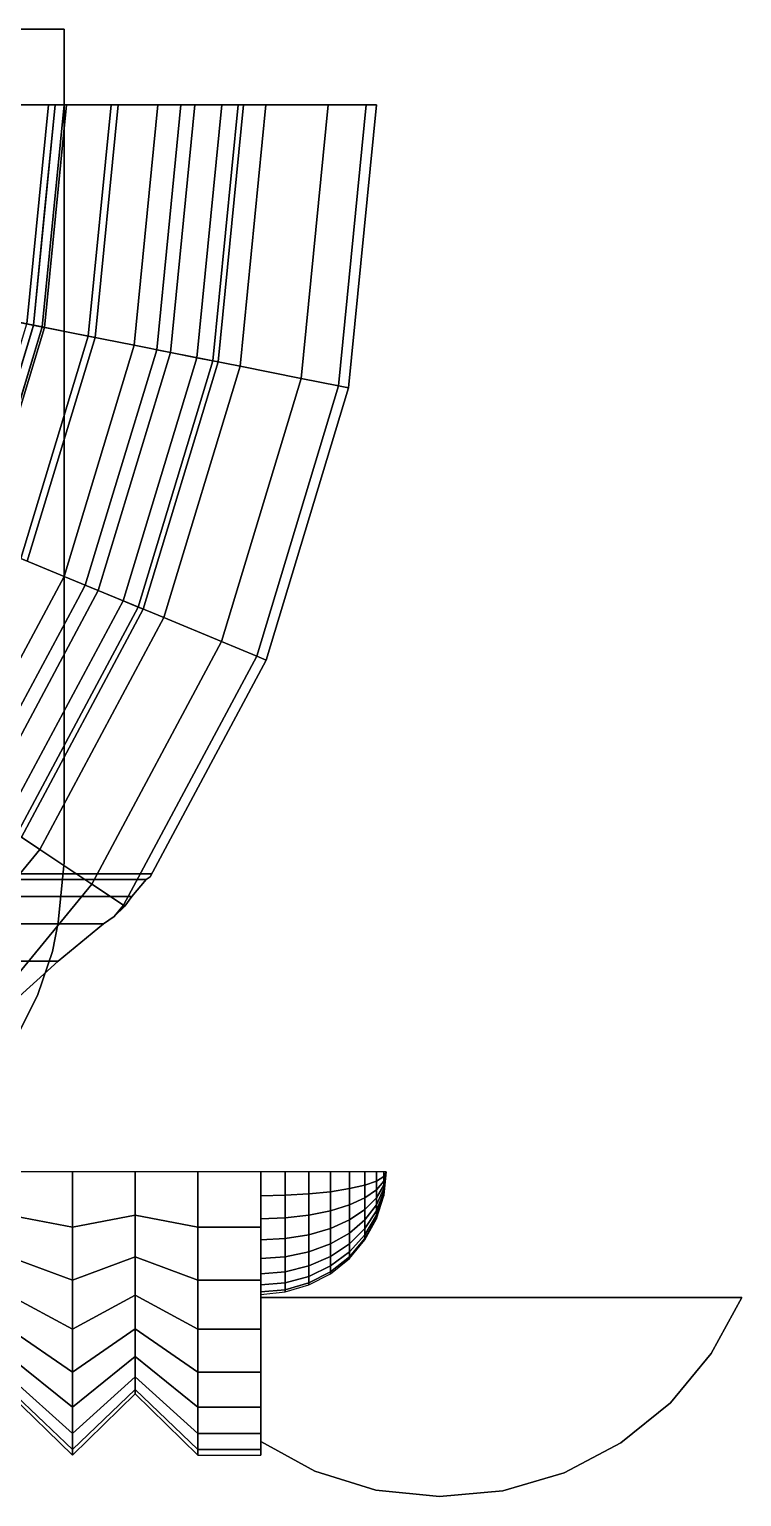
# Model space of a CAD drawing. Header units: metres. Extents: x -1080 to 1352, y -1635 to 1105.
# Drawn here: x 822 to 1352, y -1036 to 56 of the extents above; entities that cross this region are included whole.
import ezdxf

# ---------------------------------------------------------------- set-up
doc = ezdxf.new("R2010")
doc.units = ezdxf.units.M

msp = doc.modelspace()

# ---------------------------------------------------------------- linework, layer by layer
at = {"layer": 'arm_half', "invisible_edges": 1}
for points in [[(853.6, -835.3, 2241.8), (806.9, -794.2, 2200.3), (806.9, -826.4, 2197.1)], [(806.9, -794.2, 2200.3), (853.6, -835.3, 2241.8), (853.6, -794.2, 2245.8)], [(900.3, -794.2, 2200.3), (853.6, -835.3, 2241.8), (900.3, -826.4, 2197.1)], [(853.6, -835.3, 2241.8), (900.3, -794.2, 2200.3), (853.6, -794.2, 2245.8)], [(947, -835.3, 2241.8), (900.3, -794.2, 2200.3), (900.3, -826.4, 2197.1)], [(900.3, -794.2, 2200.3), (947, -835.3, 2241.8), (947, -794.2, 2245.8)], [(947, -835.3, 2241.8), (993.8, -794.2, 2245.8), (947, -794.2, 2245.8)], [(993.8, -794.2, 2245.8), (947, -835.3, 2241.8), (993.8, -835.3, 2241.8)], [(993.8, -812, 2124.6), (1012, -794.2, 2124.6), (993.8, -794.2, 2126.3)], [(1012, -794.2, 2124.6), (993.8, -812, 2124.6), (1012, -811.6, 2122.9)], [(993.8, -794.2, 2126.3), (993.8, -835.3, 2241.8), (993.8, -812, 2124.6)], [(993.8, -835.3, 2241.8), (993.8, -794.2, 2126.3), (993.8, -794.2, 2245.8)], [(1012, -811.6, 2122.9), (1029.5, -794.2, 2119.4), (1012, -794.2, 2124.6)], [(1029.5, -794.2, 2119.4), (1012, -811.6, 2122.9), (1029.5, -810.6, 2117.8)], [(1029.5, -810.6, 2117.8), (1045.7, -794.2, 2111), (1029.5, -794.2, 2119.4)], [(1045.7, -794.2, 2111), (1029.5, -810.6, 2117.8), (1045.7, -809, 2109.5)], [(1045.7, -809, 2109.5), (1059.8, -794.2, 2099.7), (1045.7, -794.2, 2111)], [(1059.8, -794.2, 2099.7), (1045.7, -809, 2109.5), (1059.8, -806.7, 2098.4)], [(1071.4, -794.2, 2085.8), (1059.8, -806.7, 2098.4), (1071.4, -804.1, 2084.9)], [(1059.8, -806.7, 2098.4), (1071.4, -794.2, 2085.8), (1059.8, -794.2, 2099.7)], [(1080.1, -794.2, 2070.1), (1071.4, -804.1, 2084.9), (1080.1, -801, 2069.4)], [(1071.4, -804.1, 2084.9), (1080.1, -794.2, 2070.1), (1071.4, -794.2, 2085.8)], [(1085.4, -794.2, 2053), (1080.1, -801, 2069.4), (1085.4, -797.6, 2052.6)], [(1080.1, -801, 2069.4), (1085.4, -794.2, 2053), (1080.1, -794.2, 2070.1)], [(1045.7, -809, 2109.5), (1059.8, -818.8, 2094.7), (1059.8, -806.7, 2098.4)], [(1071.4, -804.1, 2084.9), (1059.8, -818.8, 2094.7), (1071.4, -813.6, 2082)], [(1059.8, -818.8, 2094.7), (1071.4, -804.1, 2084.9), (1059.8, -806.7, 2098.4)], [(1080.1, -801, 2069.4), (1071.4, -813.6, 2082), (1080.1, -807.5, 2067.4)], [(1071.4, -813.6, 2082), (1080.1, -801, 2069.4), (1071.4, -804.1, 2084.9)], [(1080.1, -807.5, 2067.4), (1071.4, -822.3, 2077.3), (1080.1, -813.6, 2064.2)], [(1071.4, -822.3, 2077.3), (1080.1, -807.5, 2067.4), (1071.4, -813.6, 2082)], [(1085.4, -797.6, 2052.6), (1080.1, -807.5, 2067.4), (1085.4, -801, 2051.6)], [(1080.1, -807.5, 2067.4), (1085.4, -797.6, 2052.6), (1080.1, -801, 2069.4)], [(1085.4, -801, 2051.6), (1080.1, -813.6, 2064.2), (1085.4, -804.1, 2050)], [(1080.1, -813.6, 2064.2), (1085.4, -801, 2051.6), (1080.1, -807.5, 2067.4)], [(1085.4, -804.1, 2050), (1080.1, -818.8, 2059.9), (1085.4, -806.7, 2047.8)], [(1080.1, -818.8, 2059.9), (1085.4, -804.1, 2050), (1080.1, -813.6, 2064.2)], [(1085.4, -806.7, 2047.8), (1080.1, -823.2, 2054.6), (1085.4, -809, 2045.1)], [(1080.1, -823.2, 2054.6), (1085.4, -806.7, 2047.8), (1080.1, -818.8, 2059.9)], [(993.8, -812, 2124.6), (1012, -828.4, 2117.8), (1012, -811.6, 2122.9)], [(1012, -828.4, 2117.8), (993.8, -812, 2124.6), (993.8, -829.1, 2119.4)], [(993.8, -812, 2124.6), (993.8, -874.8, 2229.8), (993.8, -829.1, 2119.4)], [(993.8, -874.8, 2229.8), (993.8, -812, 2124.6), (993.8, -835.3, 2241.8)], [(1012, -811.6, 2122.9), (1029.5, -826.4, 2113), (1029.5, -810.6, 2117.8)], [(1029.5, -826.4, 2113), (1012, -811.6, 2122.9), (1012, -828.4, 2117.8)], [(1029.5, -810.6, 2117.8), (1045.7, -823.2, 2105.2), (1045.7, -809, 2109.5)], [(1045.7, -823.2, 2105.2), (1029.5, -810.6, 2117.8), (1029.5, -826.4, 2113)], [(1059.8, -818.8, 2094.7), (1045.7, -809, 2109.5), (1045.7, -823.2, 2105.2)], [(1045.7, -823.2, 2105.2), (1059.8, -830, 2088.8), (1059.8, -818.8, 2094.7)], [(1071.4, -813.6, 2082), (1059.8, -830, 2088.8), (1071.4, -822.3, 2077.3)], [(1059.8, -830, 2088.8), (1071.4, -813.6, 2082), (1059.8, -818.8, 2094.7)], [(1080.1, -813.6, 2064.2), (1071.4, -830, 2071), (1080.1, -818.8, 2059.9)], [(1071.4, -830, 2071), (1080.1, -813.6, 2064.2), (1071.4, -822.3, 2077.3)], [(1080.1, -818.8, 2059.9), (1071.4, -836.3, 2063.3), (1080.1, -823.2, 2054.6)], [(1071.4, -836.3, 2063.3), (1080.1, -818.8, 2059.9), (1071.4, -830, 2071)], [(1085.4, -809, 2045.1), (1080.1, -826.4, 2048.6), (1085.4, -810.6, 2042)], [(1080.1, -826.4, 2048.6), (1085.4, -809, 2045.1), (1080.1, -823.2, 2054.6)], [(1085.4, -810.6, 2042), (1080.1, -828.4, 2042), (1085.4, -811.6, 2038.7)], [(1080.1, -828.4, 2042), (1085.4, -810.6, 2042), (1080.1, -826.4, 2048.6)], [(1085.4, -811.6, 2038.7), (1080.1, -829.1, 2035.2), (1085.4, -812, 2035.2)], [(1080.1, -829.1, 2035.2), (1085.4, -811.6, 2038.7), (1080.1, -828.4, 2042)], [(853.6, -874.8, 2229.8), (806.9, -826.4, 2197.1), (806.9, -857.4, 2187.7)], [(806.9, -826.4, 2197.1), (853.6, -874.8, 2229.8), (853.6, -835.3, 2241.8)], [(900.3, -826.4, 2197.1), (853.6, -874.8, 2229.8), (900.3, -857.4, 2187.7)], [(853.6, -874.8, 2229.8), (900.3, -826.4, 2197.1), (853.6, -835.3, 2241.8)], [(947, -874.8, 2229.8), (900.3, -826.4, 2197.1), (900.3, -857.4, 2187.7)], [(900.3, -826.4, 2197.1), (947, -874.8, 2229.8), (947, -835.3, 2241.8)], [(993.8, -829.1, 2119.4), (1012, -843.9, 2109.5), (1012, -828.4, 2117.8)], [(1012, -843.9, 2109.5), (993.8, -829.1, 2119.4), (993.8, -844.8, 2111)], [(993.8, -829.1, 2119.4), (993.8, -911.3, 2210.3), (993.8, -844.8, 2111)], [(993.8, -911.3, 2210.3), (993.8, -829.1, 2119.4), (993.8, -874.8, 2229.8)], [(1012, -828.4, 2117.8), (1029.5, -841, 2105.2), (1029.5, -826.4, 2113)], [(1029.5, -841, 2105.2), (1012, -828.4, 2117.8), (1012, -843.9, 2109.5)], [(1029.5, -826.4, 2113), (1045.7, -836.3, 2098.2), (1045.7, -823.2, 2105.2)], [(1045.7, -836.3, 2098.2), (1029.5, -826.4, 2113), (1029.5, -841, 2105.2)], [(1059.8, -830, 2088.8), (1045.7, -823.2, 2105.2), (1045.7, -836.3, 2098.2)], [(1059.8, -830, 2088.8), (1045.7, -847.8, 2088.8), (1059.8, -839.8, 2080.8)], [(1045.7, -847.8, 2088.8), (1059.8, -830, 2088.8), (1045.7, -836.3, 2098.2)], [(1071.4, -822.3, 2077.3), (1059.8, -839.8, 2080.8), (1071.4, -830, 2071)], [(1059.8, -839.8, 2080.8), (1071.4, -822.3, 2077.3), (1059.8, -830, 2088.8)], [(1071.4, -830, 2071), (1059.8, -847.8, 2071), (1071.4, -836.3, 2063.3)], [(1059.8, -847.8, 2071), (1071.4, -830, 2071), (1059.8, -839.8, 2080.8)], [(1080.1, -823.2, 2054.6), (1071.4, -841, 2054.6), (1080.1, -826.4, 2048.6)], [(1071.4, -841, 2054.6), (1080.1, -823.2, 2054.6), (1071.4, -836.3, 2063.3)], [(1080.1, -826.4, 2048.6), (1071.4, -843.9, 2045.1), (1080.1, -828.4, 2042)], [(1071.4, -843.9, 2045.1), (1080.1, -826.4, 2048.6), (1071.4, -841, 2054.6)], [(1080.1, -828.4, 2042), (1071.4, -844.8, 2035.2), (1080.1, -829.1, 2035.2)], [(1071.4, -844.8, 2035.2), (1080.1, -828.4, 2042), (1071.4, -843.9, 2045.1)], [(947, -874.8, 2229.8), (993.8, -835.3, 2241.8), (947, -835.3, 2241.8)], [(993.8, -835.3, 2241.8), (947, -874.8, 2229.8), (993.8, -874.8, 2229.8)], [(1029.5, -841, 2105.2), (1045.7, -847.8, 2088.8), (1045.7, -836.3, 2098.2)], [(1059.8, -839.8, 2080.8), (1045.7, -857.2, 2077.3), (1059.8, -847.8, 2071)], [(1045.7, -857.2, 2077.3), (1059.8, -839.8, 2080.8), (1045.7, -847.8, 2088.8)], [(1071.4, -836.3, 2063.3), (1059.8, -853.8, 2059.9), (1071.4, -841, 2054.6)], [(1059.8, -853.8, 2059.9), (1071.4, -836.3, 2063.3), (1059.8, -847.8, 2071)], [(993.8, -844.8, 2111), (1012, -857.4, 2098.4), (1012, -843.9, 2109.5)], [(1012, -857.4, 2098.4), (993.8, -844.8, 2111), (993.8, -858.7, 2099.7)], [(993.8, -844.8, 2111), (993.8, -943.2, 2184.2), (993.8, -858.7, 2099.7)], [(993.8, -943.2, 2184.2), (993.8, -844.8, 2111), (993.8, -911.3, 2210.3)], [(1012, -843.9, 2109.5), (1029.5, -853.8, 2094.7), (1029.5, -841, 2105.2)], [(1029.5, -853.8, 2094.7), (1012, -843.9, 2109.5), (1012, -857.4, 2098.4)], [(1045.7, -847.8, 2088.8), (1029.5, -841, 2105.2), (1029.5, -853.8, 2094.7)], [(1029.5, -853.8, 2094.7), (1045.7, -857.2, 2077.3), (1045.7, -847.8, 2088.8)], [(1045.7, -857.2, 2077.3), (1059.8, -853.8, 2059.9), (1059.8, -847.8, 2071)], [(1071.4, -841, 2054.6), (1059.8, -857.4, 2047.8), (1071.4, -843.9, 2045.1)], [(1059.8, -857.4, 2047.8), (1071.4, -841, 2054.6), (1059.8, -853.8, 2059.9)], [(1071.4, -843.9, 2045.1), (1059.8, -858.7, 2035.2), (1071.4, -844.8, 2035.2)], [(1059.8, -858.7, 2035.2), (1071.4, -843.9, 2045.1), (1059.8, -857.4, 2047.8)], [(853.6, -911.3, 2210.3), (806.9, -857.4, 2187.7), (806.9, -886, 2172.5)], [(806.9, -857.4, 2187.7), (853.6, -911.3, 2210.3), (853.6, -874.8, 2229.8)], [(900.3, -857.4, 2187.7), (853.6, -911.3, 2210.3), (900.3, -886, 2172.5)], [(853.6, -911.3, 2210.3), (900.3, -857.4, 2187.7), (853.6, -874.8, 2229.8)], [(947, -911.3, 2210.3), (900.3, -857.4, 2187.7), (900.3, -886, 2172.5)], [(900.3, -857.4, 2187.7), (947, -911.3, 2210.3), (947, -874.8, 2229.8)], [(993.8, -858.7, 2099.7), (1012, -868.6, 2084.9), (1012, -857.4, 2098.4)], [(1012, -868.6, 2084.9), (993.8, -858.7, 2099.7), (993.8, -870, 2085.8)], [(993.8, -858.7, 2099.7), (993.8, -969.4, 2152.2), (993.8, -870, 2085.8)], [(993.8, -969.4, 2152.2), (993.8, -858.7, 2099.7), (993.8, -943.2, 2184.2)], [(1012, -857.4, 2098.4), (1029.5, -864.2, 2082), (1029.5, -853.8, 2094.7)], [(1029.5, -864.2, 2082), (1012, -857.4, 2098.4), (1012, -868.6, 2084.9)], [(1045.7, -857.2, 2077.3), (1029.5, -853.8, 2094.7), (1029.5, -864.2, 2082)], [(1029.5, -864.2, 2082), (1045.7, -864.2, 2064.2), (1045.7, -857.2, 2077.3)], [(1059.8, -853.8, 2059.9), (1045.7, -857.2, 2077.3), (1045.7, -864.2, 2064.2)], [(1045.7, -864.2, 2064.2), (1059.8, -857.4, 2047.8), (1059.8, -853.8, 2059.9)], [(1059.8, -857.4, 2047.8), (1045.7, -864.2, 2064.2), (1045.7, -868.6, 2050)], [(1045.7, -868.6, 2050), (1059.8, -858.7, 2035.2), (1059.8, -857.4, 2047.8)], [(1059.8, -858.7, 2035.2), (1045.7, -868.6, 2050), (1045.7, -870, 2035.2)], [(993.8, -870, 2085.8), (1012, -876.8, 2069.4), (1012, -868.6, 2084.9)], [(1012, -876.8, 2069.4), (993.8, -870, 2085.8), (993.8, -878.4, 2070.1)], [(993.8, -870, 2085.8), (993.8, -988.9, 2115.8), (993.8, -878.4, 2070.1)], [(993.8, -988.9, 2115.8), (993.8, -870, 2085.8), (993.8, -969.4, 2152.2)], [(1012, -868.6, 2084.9), (1029.5, -872, 2067.4), (1029.5, -864.2, 2082)], [(1029.5, -872, 2067.4), (1012, -868.6, 2084.9), (1012, -876.8, 2069.4)], [(1012, -876.8, 2069.4), (1029.5, -876.8, 2051.6), (1029.5, -872, 2067.4)], [(1045.7, -864.2, 2064.2), (1029.5, -864.2, 2082), (1029.5, -872, 2067.4)], [(1029.5, -872, 2067.4), (1045.7, -868.6, 2050), (1045.7, -864.2, 2064.2)], [(1045.7, -868.6, 2050), (1029.5, -872, 2067.4), (1029.5, -876.8, 2051.6)], [(1029.5, -876.8, 2051.6), (1045.7, -870, 2035.2), (1045.7, -868.6, 2050)], [(1045.7, -870, 2035.2), (1029.5, -876.8, 2051.6), (1029.5, -878.4, 2035.2)], [(947, -911.3, 2210.3), (993.8, -874.8, 2229.8), (947, -874.8, 2229.8)], [(993.8, -874.8, 2229.8), (947, -911.3, 2210.3), (993.8, -911.3, 2210.3)], [(993.8, -878.4, 2070.1), (1012, -881.9, 2052.6), (1012, -876.8, 2069.4)], [(1012, -881.9, 2052.6), (993.8, -878.4, 2070.1), (993.8, -883.6, 2053)], [(993.8, -878.4, 2070.1), (993.8, -1000.9, 2076.3), (993.8, -883.6, 2053)], [(993.8, -1000.9, 2076.3), (993.8, -878.4, 2070.1), (993.8, -988.9, 2115.8)], [(993.8, -883.6, 2053), (1012, -883.6, 2035.2), (1012, -881.9, 2052.6)], [(1012, -883.6, 2035.2), (993.8, -883.6, 2053), (993.8, -885.4, 2035.2)], [(993.8, -883.6, 2053), (993.8, -1005, 2035.2), (993.8, -885.4, 2035.2)], [(993.8, -1005, 2035.2), (993.8, -883.6, 2053), (993.8, -1000.9, 2076.3)], [(1029.5, -876.8, 2051.6), (1012, -876.8, 2069.4), (1012, -881.9, 2052.6)], [(1012, -881.9, 2052.6), (1029.5, -878.4, 2035.2), (1029.5, -876.8, 2051.6)], [(1029.5, -878.4, 2035.2), (1012, -881.9, 2052.6), (1012, -883.6, 2035.2)], [(853.6, -943.2, 2184.2), (806.9, -886, 2172.5), (806.9, -911, 2151.9)], [(806.9, -886, 2172.5), (853.6, -943.2, 2184.2), (853.6, -911.3, 2210.3)], [(900.3, -886, 2172.5), (853.6, -943.2, 2184.2), (900.3, -911, 2151.9)], [(853.6, -943.2, 2184.2), (900.3, -886, 2172.5), (853.6, -911.3, 2210.3)], [(947, -943.2, 2184.2), (900.3, -886, 2172.5), (900.3, -911, 2151.9)], [(900.3, -886, 2172.5), (947, -943.2, 2184.2), (947, -911.3, 2210.3)], [(853.6, -969.4, 2152.2), (806.9, -911, 2151.9), (806.9, -931.5, 2126.9)], [(806.9, -911, 2151.9), (853.6, -969.4, 2152.2), (853.6, -943.2, 2184.2)], [(900.3, -911, 2151.9), (853.6, -969.4, 2152.2), (900.3, -931.5, 2126.9)], [(853.6, -969.4, 2152.2), (900.3, -911, 2151.9), (853.6, -943.2, 2184.2)], [(947, -969.4, 2152.2), (900.3, -911, 2151.9), (900.3, -931.5, 2126.9)], [(900.3, -911, 2151.9), (947, -969.4, 2152.2), (947, -943.2, 2184.2)], [(947, -943.2, 2184.2), (993.8, -911.3, 2210.3), (947, -911.3, 2210.3)], [(993.8, -911.3, 2210.3), (947, -943.2, 2184.2), (993.8, -943.2, 2184.2)], [(853.6, -988.9, 2115.8), (806.9, -931.5, 2126.9), (806.9, -946.8, 2098.4)], [(806.9, -931.5, 2126.9), (853.6, -988.9, 2115.8), (853.6, -969.4, 2152.2)], [(900.3, -931.5, 2126.9), (853.6, -988.9, 2115.8), (900.3, -946.8, 2098.4)], [(853.6, -988.9, 2115.8), (900.3, -931.5, 2126.9), (853.6, -969.4, 2152.2)], [(947, -988.9, 2115.8), (900.3, -931.5, 2126.9), (900.3, -946.8, 2098.4)], [(900.3, -931.5, 2126.9), (947, -988.9, 2115.8), (947, -969.4, 2152.2)], [(853.6, -1000.9, 2076.3), (806.9, -946.8, 2098.4), (806.9, -956.2, 2067.4)], [(806.9, -946.8, 2098.4), (853.6, -1000.9, 2076.3), (853.6, -988.9, 2115.8)], [(900.3, -946.8, 2098.4), (853.6, -1000.9, 2076.3), (900.3, -956.2, 2067.4)], [(853.6, -1000.9, 2076.3), (900.3, -946.8, 2098.4), (853.6, -988.9, 2115.8)], [(947, -1000.9, 2076.3), (900.3, -946.8, 2098.4), (900.3, -956.2, 2067.4)], [(900.3, -946.8, 2098.4), (947, -1000.9, 2076.3), (947, -988.9, 2115.8)], [(993.8, -969.4, 2152.2), (947, -943.2, 2184.2), (947, -969.4, 2152.2)], [(947, -943.2, 2184.2), (993.8, -969.4, 2152.2), (993.8, -943.2, 2184.2)], [(806.9, -959.4, 2035.2), (853.6, -1000.9, 2076.3), (806.9, -956.2, 2067.4)], [(853.6, -1000.9, 2076.3), (806.9, -959.4, 2035.2), (853.6, -1005, 2035.2)], [(900.3, -956.2, 2067.4), (853.6, -1005, 2035.2), (900.3, -959.4, 2035.2)], [(853.6, -1005, 2035.2), (900.3, -956.2, 2067.4), (853.6, -1000.9, 2076.3)], [(900.3, -959.4, 2035.2), (947, -1000.9, 2076.3), (900.3, -956.2, 2067.4)], [(947, -1000.9, 2076.3), (900.3, -959.4, 2035.2), (947, -1005, 2035.2)], [(993.8, -988.9, 2115.8), (947, -969.4, 2152.2), (947, -988.9, 2115.8)], [(947, -969.4, 2152.2), (993.8, -988.9, 2115.8), (993.8, -969.4, 2152.2)], [(993.8, -1000.9, 2076.3), (947, -988.9, 2115.8), (947, -1000.9, 2076.3)], [(947, -988.9, 2115.8), (993.8, -1000.9, 2076.3), (993.8, -988.9, 2115.8)], [(993.8, -1005, 2035.2), (947, -1000.9, 2076.3), (947, -1005, 2035.2)], [(947, -1000.9, 2076.3), (993.8, -1005, 2035.2), (993.8, -1000.9, 2076.3)]]:
    msp.add_3dface(points, dxfattribs=at)
at = {"layer": 'arm_half'}
for points in [[(1085.4, -794.2, 2053), (1085.4, -797.6, 2052.6), (1087.2, -794.2, 2035.2)], [(1085.4, -797.6, 2052.6), (1085.4, -801, 2051.6), (1087.2, -794.2, 2035.2)], [(1085.4, -801, 2051.6), (1085.4, -804.1, 2050), (1087.2, -794.2, 2035.2)], [(1085.4, -804.1, 2050), (1085.4, -806.7, 2047.8), (1087.2, -794.2, 2035.2)], [(1085.4, -806.7, 2047.8), (1085.4, -809, 2045.1), (1087.2, -794.2, 2035.2)], [(1085.4, -809, 2045.1), (1085.4, -810.6, 2042), (1087.2, -794.2, 2035.2)], [(1085.4, -810.6, 2042), (1085.4, -811.6, 2038.7), (1087.2, -794.2, 2035.2)], [(1085.4, -811.6, 2038.7), (1085.4, -812, 2035.2), (1087.2, -794.2, 2035.2)]]:
    msp.add_3dface(points, dxfattribs=at)
at = {"layer": 'body_half_inside'}
for points, invisible_edges in [([(700.7, 0, 1661.5), (776.9, -321.8, 1661.5), (840.9, 0, 1661.5)], 3), ([(776.9, -321.8, 2408.9), (747.5, 0, 2408.9), (840.9, 0, 2408.9)], 13), ([(776.9, -321.8, 2408.9), (840.9, 0, 2408.9), (824.7, -164.1, 2408.9)], 1), ([(840.9, 0, 1661.5), (776.9, -321.8, 1661.5), (824.7, -164.1, 1661.5)], 1), ([(882.4, 0, 1715.2), (824.7, -164.1, 1661.5), (865.5, -172.2, 1715.2)], 1), ([(824.7, -164.1, 1661.5), (882.4, 0, 1715.2), (840.9, 0, 1661.5)], 1), ([(824.7, -164.1, 2408.9), (882.4, 0, 2355.2), (865.5, -172.2, 2355.2)], 1), ([(882.4, 0, 2355.2), (824.7, -164.1, 2408.9), (840.9, 0, 2408.9)], 1), ([(917.2, 0, 1773.6), (865.5, -172.2, 1715.2), (899.6, -178.9, 1773.6)], 1), ([(865.5, -172.2, 1715.2), (917.2, 0, 1773.6), (882.4, 0, 1715.2)], 1), ([(865.5, -172.2, 2355.2), (917.2, 0, 2296.8), (899.6, -178.9, 2296.8)], 1), ([(917.2, 0, 2296.8), (865.5, -172.2, 2355.2), (882.4, 0, 2355.2)], 1), ([(944.8, 0, 1835.6), (899.6, -178.9, 1773.6), (926.7, -184.3, 1835.6)], 1), ([(899.6, -178.9, 1773.6), (944.8, 0, 1835.6), (917.2, 0, 1773.6)], 1), ([(899.6, -178.9, 2296.8), (944.8, 0, 2234.8), (926.7, -184.3, 2234.8)], 1), ([(944.8, 0, 2234.8), (899.6, -178.9, 2296.8), (917.2, 0, 2296.8)], 1), ([(964.9, 0, 1900.6), (926.7, -184.3, 1835.6), (946.3, -188.2, 1900.6)], 1), ([(926.7, -184.3, 1835.6), (964.9, 0, 1900.6), (944.8, 0, 1835.6)], 1), ([(926.7, -184.3, 2234.8), (964.9, 0, 2169.9), (946.3, -188.2, 2169.9)], 1), ([(964.9, 0, 2169.9), (926.7, -184.3, 2234.8), (944.8, 0, 2234.8)], 1), ([(977, 0, 1967.4), (946.3, -188.2, 1900.6), (958.2, -190.6, 1967.4)], 1), ([(946.3, -188.2, 1900.6), (977, 0, 1967.4), (964.9, 0, 1900.6)], 1), ([(946.3, -188.2, 2169.9), (977, 0, 2103), (958.2, -190.6, 2103)], 1), ([(977, 0, 2103), (946.3, -188.2, 2169.9), (964.9, 0, 2169.9)], 1), ([(981, 0, 2035.2), (958.2, -190.6, 1967.4), (962.2, -191.4, 2035.2)], 1), ([(958.2, -190.6, 1967.4), (981, 0, 2035.2), (977, 0, 1967.4)], 1), ([(958.2, -190.6, 2103), (981, 0, 2035.2), (962.2, -191.4, 2035.2)], 1), ([(981, 0, 2035.2), (958.2, -190.6, 2103), (977, 0, 2103)], 1), ([(776.9, -321.8, 1661.5), (865.5, -172.2, 1715.2), (824.7, -164.1, 1661.5)], 1), ([(865.5, -172.2, 2355.2), (776.9, -321.8, 2408.9), (824.7, -164.1, 2408.9)], 1), ([(865.5, -172.2, 1715.2), (776.9, -321.8, 1661.5), (815.3, -337.7, 1715.2)], 1), ([(776.9, -321.8, 2408.9), (865.5, -172.2, 2355.2), (815.3, -337.7, 2355.2)], 1), ([(815.3, -337.7, 1715.2), (899.6, -178.9, 1773.6), (865.5, -172.2, 1715.2)], 1), ([(899.6, -178.9, 2296.8), (815.3, -337.7, 2355.2), (865.5, -172.2, 2355.2)], 1), ([(899.6, -178.9, 1773.6), (815.3, -337.7, 1715.2), (847.4, -351, 1773.6)], 1), ([(815.3, -337.7, 2355.2), (899.6, -178.9, 2296.8), (847.4, -351, 2296.8)], 1), ([(847.4, -351, 1773.6), (926.7, -184.3, 1835.6), (899.6, -178.9, 1773.6)], 1), ([(926.7, -184.3, 2234.8), (847.4, -351, 2296.8), (899.6, -178.9, 2296.8)], 1), ([(926.7, -184.3, 1835.6), (847.4, -351, 1773.6), (872.9, -361.6, 1835.6)], 1), ([(847.4, -351, 2296.8), (926.7, -184.3, 2234.8), (872.9, -361.6, 2234.8)], 1), ([(872.9, -361.6, 1835.6), (946.3, -188.2, 1900.6), (926.7, -184.3, 1835.6)], 1), ([(946.3, -188.2, 2169.9), (872.9, -361.6, 2234.8), (926.7, -184.3, 2234.8)], 1), ([(946.3, -188.2, 1900.6), (872.9, -361.6, 1835.6), (891.4, -369.2, 1900.6)], 1), ([(872.9, -361.6, 2234.8), (946.3, -188.2, 2169.9), (891.4, -369.2, 2169.9)], 1), ([(891.4, -369.2, 1900.6), (958.2, -190.6, 1967.4), (946.3, -188.2, 1900.6)], 1), ([(958.2, -190.6, 2103), (891.4, -369.2, 2169.9), (946.3, -188.2, 2169.9)], 1), ([(958.2, -190.6, 1967.4), (891.4, -369.2, 1900.6), (902.6, -373.9, 1967.4)], 1), ([(891.4, -369.2, 2169.9), (958.2, -190.6, 2103), (902.6, -373.9, 2103)], 1), ([(902.6, -373.9, 1967.4), (962.2, -191.4, 2035.2), (958.2, -190.6, 1967.4)], 1), ([(962.2, -191.4, 2035.2), (902.6, -373.9, 2103), (958.2, -190.6, 2103)], 1), ([(962.2, -191.4, 2035.2), (902.6, -373.9, 1967.4), (906.4, -375.4, 2035.2)], 1), ([(902.6, -373.9, 2103), (962.2, -191.4, 2035.2), (906.4, -375.4, 2035.2)], 1), ([(733.7, -490.2, 1715.2), (847.4, -351, 1773.6), (815.3, -337.7, 1715.2)], 1), ([(847.4, -351, 2296.8), (733.7, -490.2, 2355.2), (815.3, -337.7, 2355.2)], 1), ([(847.4, -351, 1773.6), (733.7, -490.2, 1715.2), (762.7, -509.6, 1773.6)], 1), ([(733.7, -490.2, 2355.2), (847.4, -351, 2296.8), (762.7, -509.6, 2296.8)], 1), ([(762.7, -509.6, 1773.6), (872.9, -361.6, 1835.6), (847.4, -351, 1773.6)], 1), ([(872.9, -361.6, 2234.8), (762.7, -509.6, 2296.8), (847.4, -351, 2296.8)], 1), ([(872.9, -361.6, 1835.6), (762.7, -509.6, 1773.6), (785.6, -524.9, 1835.6)], 1), ([(762.7, -509.6, 2296.8), (872.9, -361.6, 2234.8), (785.6, -524.9, 2234.8)], 1), ([(785.6, -524.9, 1835.6), (891.4, -369.2, 1900.6), (872.9, -361.6, 1835.6)], 1), ([(891.4, -369.2, 2169.9), (785.6, -524.9, 2234.8), (872.9, -361.6, 2234.8)], 1), ([(891.4, -369.2, 1900.6), (785.6, -524.9, 1835.6), (802.2, -536, 1900.6)], 1), ([(785.6, -524.9, 2234.8), (891.4, -369.2, 2169.9), (802.2, -536, 2169.9)], 1), ([(802.2, -536, 1900.6), (902.6, -373.9, 1967.4), (891.4, -369.2, 1900.6)], 1), ([(902.6, -373.9, 2103), (802.2, -536, 2169.9), (891.4, -369.2, 2169.9)], 1), ([(902.6, -373.9, 1967.4), (802.2, -536, 1900.6), (812.3, -542.8, 1967.4)], 1), ([(802.2, -536, 2169.9), (902.6, -373.9, 2103), (812.3, -542.8, 2103)], 1), ([(812.3, -542.8, 1967.4), (906.4, -375.4, 2035.2), (902.6, -373.9, 1967.4)], 1), ([(906.4, -375.4, 2035.2), (812.3, -542.8, 2103), (902.6, -373.9, 2103)], 1), ([(906.4, -375.4, 2035.2), (812.3, -542.8, 1967.4), (815.7, -545, 2035.2)], 1), ([(812.3, -542.8, 2103), (906.4, -375.4, 2035.2), (815.7, -545, 2035.2)], 1)]:
    msp.add_3dface(points, dxfattribs=dict(at, invisible_edges=invisible_edges))
at = {"layer": 'body_half_outside'}
for points, invisible_edges in [([(824.7, -164, 914), (654, 0, 1054.2), (641.5, -127.6, 1054.2)], 1), ([(654, 0, 1054.2), (824.7, -164, 914), (840.9, 0, 914)], 1), ([(776.9, -321.8, 1241), (700.7, 0, 1241), (840.9, 0, 1241)], 13), ([(840.9, 0, 1241), (733.1, -145.8, 1427.9), (824.7, -164, 1241)], 1), ([(733.1, -145.8, 1427.9), (840.9, 0, 1241), (747.5, 0, 1427.9)], 1), ([(747.5, 0, 2549.1), (771.8, -331.2, 2549.1), (840.9, 0, 2549.1)], 3), ([(820, -339.7, 1427.9), (747.5, 0, 1427.9), (887.6, 0, 1427.9)], 13), ([(840.9, 0, 2549.1), (771.8, -331.2, 2549.1), (776.9, -321.8, 2549.1)], 13), ([(840.9, 0, 2549.1), (776.9, -321.8, 2549.1), (798.5, -250.5, 2549.1)], 13), ([(776.9, -321.8, 1241), (840.9, 0, 1241), (824.7, -164, 1241)], 1), ([(887.6, 0, 1427.9), (778.9, -154.9, 1614.8), (870.5, -173.2, 1427.9)], 1), ([(778.9, -154.9, 1614.8), (887.6, 0, 1427.9), (794.2, 0, 1614.8)], 1), ([(813.1, -451.3, 1614.8), (794.2, 0, 1614.8), (934.3, 0, 1614.8)], 13), ([(840.9, 0, 2549.1), (798.5, -250.5, 2549.1), (823.2, -169.2, 2549.1)], 13), ([(798.8, -158.9, 682.8), (835.8, 0, 738.1), (819.7, -163.1, 738.1)], 1), ([(835.8, 0, 738.1), (798.8, -158.9, 682.8), (814.4, 0, 682.8)], 1), ([(813.1, -451.3, 1614.8), (934.3, 0, 1614.8), (857.6, -368, 1614.8)], 3), ([(819.7, -163.1, 738.1), (847.5, 0, 796.2), (831.2, -165.3, 796.2)], 1), ([(847.5, 0, 796.2), (819.7, -163.1, 738.1), (835.8, 0, 738.1)], 1), ([(820, -339.7, 1427.9), (887.6, 0, 1427.9), (870.5, -173.2, 1427.9)], 1), ([(840.9, 0, 2549.1), (823.2, -169.2, 2549.1), (824.7, -164, 2549.1)], 13), ([(840.9, 0, 2549.1), (824.7, -164, 2549.1), (832.5, -84.7, 2549.1)], 1), ([(824.7, -164, 2455.6), (857.6, -368, 2455.6), (840.9, 0, 2455.6)], 3), ([(849.2, 0, 855.4), (824.7, -164, 914), (832.9, -165.7, 855.4)], 1), ([(824.7, -164, 914), (849.2, 0, 855.4), (840.9, 0, 914)], 1), ([(832.5, -84.7, 2549.1), (824.7, -164, 2455.6), (840.9, 0, 2455.6)], 13), ([(831.2, -165.3, 796.2), (849.2, 0, 855.4), (832.9, -165.7, 855.4)], 1), ([(849.2, 0, 855.4), (831.2, -165.3, 796.2), (847.5, 0, 796.2)], 1), ([(832.5, -84.7, 2549.1), (840.9, 0, 2455.6), (840.9, 0, 2549.1)], 1), ([(840.9, 0, 2455.6), (857.6, -368, 2455.6), (934.3, 0, 2455.6)], 3), ([(857.6, -368, 1614.8), (934.3, 0, 1614.8), (863.2, -357.6, 1614.8)], 3), ([(934.3, 0, 2455.6), (857.6, -368, 2455.6), (863.2, -357.6, 2455.6)], 13), ([(863.2, -357.6, 1614.8), (934.3, 0, 1614.8), (887.2, -278.4, 1614.8)], 3), ([(934.3, 0, 2455.6), (863.2, -357.6, 2455.6), (887.2, -278.4, 2455.6)], 13), ([(887.2, -278.4, 1614.8), (934.3, 0, 1614.8), (914.7, -188, 1614.8)], 3), ([(934.3, 0, 2455.6), (887.2, -278.4, 2455.6), (914.7, -188, 2455.6)], 13), ([(914.7, -188, 1614.8), (934.3, 0, 1614.8), (925.1, -94.1, 1614.8)], 13), ([(934.3, 0, 2455.6), (914.7, -188, 2455.6), (925.1, -94.1, 2455.6)], 3), ([(916.4, -182.3, 1614.8), (997.5, 0, 1708.9), (978.4, -194.6, 1708.9)], 1), ([(997.5, 0, 1708.9), (916.4, -182.3, 1614.8), (925.1, -94.1, 1614.8)], 13), ([(997.5, 0, 2361.5), (916.4, -182.3, 2455.6), (978.4, -194.6, 2361.5)], 1), ([(916.4, -182.3, 2455.6), (997.5, 0, 2361.5), (925.1, -94.1, 2455.6)], 3), ([(997.5, 0, 1708.9), (925.1, -94.1, 1614.8), (934.3, 0, 1614.8)], 1), ([(925.1, -94.1, 2455.6), (997.5, 0, 2361.5), (934.3, 0, 2455.6)], 1), ([(978.4, -194.6, 1708.9), (1044, 0, 1812.4), (1023.9, -203.7, 1812.4)], 1), ([(1044, 0, 1812.4), (978.4, -194.6, 1708.9), (997.5, 0, 1708.9)], 1), ([(1044, 0, 2258), (978.4, -194.6, 2361.5), (1023.9, -203.7, 2258)], 1), ([(978.4, -194.6, 2361.5), (1044, 0, 2258), (997.5, 0, 2361.5)], 1), ([(1023.9, -203.7, 1812.4), (1072.4, 0, 1922.2), (1051.8, -209.2, 1922.2)], 1), ([(1072.4, 0, 1922.2), (1023.9, -203.7, 1812.4), (1044, 0, 1812.4)], 1), ([(1072.4, 0, 2148.2), (1023.9, -203.7, 2258), (1051.8, -209.2, 2148.2)], 1), ([(1023.9, -203.7, 2258), (1072.4, 0, 2148.2), (1044, 0, 2258)], 1), ([(1051.8, -209.2, 1922.2), (1080, 0, 2011.6), (1059.2, -210.7, 2011.6)], 1), ([(1080, 0, 2011.6), (1051.8, -209.2, 1922.2), (1072.4, 0, 1922.2)], 1), ([(1080, 0, 2058.8), (1051.8, -209.2, 2148.2), (1059.2, -210.7, 2058.8)], 1), ([(1051.8, -209.2, 2148.2), (1080, 0, 2058.8), (1072.4, 0, 2148.2)], 1), ([(1080, 0, 2011.6), (1059.2, -210.7, 2058.8), (1059.2, -210.7, 2011.6)], 1), ([(1059.2, -210.7, 2058.8), (1080, 0, 2011.6), (1080, 0, 2058.8)], 1), ([(824.7, -164, 2455.6), (832.5, -84.7, 2549.1), (824.7, -164, 2549.1)], 1), ([(914.7, -188, 1614.8), (925.1, -94.1, 1614.8), (916.4, -182.3, 1614.8)], 1), ([(925.1, -94.1, 2455.6), (914.7, -188, 2455.6), (916.4, -182.3, 2455.6)], 1), ([(641.5, -127.6, 1054.2), (776.9, -321.8, 914), (824.7, -164, 914)], 1), ([(690.6, -286, 1427.9), (824.7, -164, 1241), (733.1, -145.8, 1427.9)], 1), ([(733.7, -303.9, 1614.8), (870.5, -173.2, 1427.9), (778.9, -154.9, 1614.8)], 1), ([(831.2, -165.3, 796.2), (772.2, -319.8, 738.1), (819.7, -163.1, 738.1)], 1), ([(824.7, -164, 1241), (690.6, -286, 1427.9), (776.9, -321.8, 1241)], 1), ([(870.5, -173.2, 1427.9), (733.7, -303.9, 1614.8), (820, -339.7, 1427.9)], 1), ([(772.2, -319.8, 738.1), (831.2, -165.3, 796.2), (783, -324.3, 796.2)], 1), ([(798.5, -250.5, 2549.1), (776.9, -321.8, 2455.6), (824.7, -164, 2455.6)], 13), ([(776.9, -321.8, 2455.6), (813.1, -451.3, 2455.6), (824.7, -164, 2455.6)], 3), ([(776.9, -321.8, 914), (832.9, -165.7, 855.4), (824.7, -164, 914)], 1), ([(832.9, -165.7, 855.4), (776.9, -321.8, 914), (784.6, -325, 855.4)], 1), ([(832.9, -165.7, 855.4), (783, -324.3, 796.2), (831.2, -165.3, 796.2)], 1), ([(783, -324.3, 796.2), (832.9, -165.7, 855.4), (784.6, -325, 855.4)], 1), ([(798.5, -250.5, 2549.1), (824.7, -164, 2455.6), (823.2, -169.2, 2549.1)], 3), ([(824.7, -164, 2455.6), (813.1, -451.3, 2455.6), (857.6, -368, 2455.6)], 13), ([(823.2, -169.2, 2549.1), (824.7, -164, 2455.6), (824.7, -164, 2549.1)], 1), ([(914.7, -188, 2455.6), (978.4, -194.6, 2361.5), (916.4, -182.3, 2455.6)], 1), ([(978.4, -194.6, 1708.9), (914.7, -188, 1614.8), (916.4, -182.3, 1614.8)], 1), ([(978.4, -194.6, 2361.5), (863.2, -357.6, 2455.6), (921.6, -381.7, 2361.5)], 1), ([(863.2, -357.6, 2455.6), (978.4, -194.6, 2361.5), (887.2, -278.4, 2455.6)], 3), ([(863.2, -357.6, 1614.8), (978.4, -194.6, 1708.9), (921.6, -381.7, 1708.9)], 1), ([(978.4, -194.6, 1708.9), (863.2, -357.6, 1614.8), (887.2, -278.4, 1614.8)], 13), ([(887.2, -278.4, 2455.6), (978.4, -194.6, 2361.5), (914.7, -188, 2455.6)], 3), ([(978.4, -194.6, 1708.9), (887.2, -278.4, 1614.8), (914.7, -188, 1614.8)], 13), ([(1023.9, -203.7, 1812.4), (921.6, -381.7, 1708.9), (978.4, -194.6, 1708.9)], 1), ([(921.6, -381.7, 2361.5), (1023.9, -203.7, 2258), (978.4, -194.6, 2361.5)], 1), ([(921.6, -381.7, 1708.9), (1023.9, -203.7, 1812.4), (964.5, -399.5, 1812.4)], 1), ([(1023.9, -203.7, 2258), (921.6, -381.7, 2361.5), (964.5, -399.5, 2258)], 1), ([(964.5, -399.5, 2258), (1051.8, -209.2, 2148.2), (1023.9, -203.7, 2258)], 1), ([(1051.8, -209.2, 1922.2), (964.5, -399.5, 1812.4), (1023.9, -203.7, 1812.4)], 1), ([(1051.8, -209.2, 2148.2), (964.5, -399.5, 2258), (990.8, -410.4, 2148.2)], 1), ([(964.5, -399.5, 1812.4), (1051.8, -209.2, 1922.2), (990.8, -410.4, 1922.2)], 1), ([(990.8, -410.4, 2148.2), (1059.2, -210.7, 2058.8), (1051.8, -209.2, 2148.2)], 1), ([(1059.2, -210.7, 2011.6), (990.8, -410.4, 1922.2), (1051.8, -209.2, 1922.2)], 1), ([(1059.2, -210.7, 2058.8), (990.8, -410.4, 2148.2), (997.8, -413.3, 2058.8)], 1), ([(990.8, -410.4, 1922.2), (1059.2, -210.7, 2011.6), (997.8, -413.3, 2011.6)], 1), ([(1059.2, -210.7, 2011.6), (997.8, -413.3, 2058.8), (997.8, -413.3, 2011.6)], 1), ([(997.8, -413.3, 2058.8), (1059.2, -210.7, 2011.6), (1059.2, -210.7, 2058.8)], 1), ([(921.6, -381.7, 1708.9), (857.6, -368, 1614.8), (863.2, -357.6, 1614.8)], 1), ([(857.6, -368, 2455.6), (921.6, -381.7, 2361.5), (863.2, -357.6, 2455.6)], 1), ([(921.6, -381.7, 1708.9), (813.1, -451.3, 1614.8), (857.6, -368, 1614.8)], 13), ([(813.1, -451.3, 2455.6), (921.6, -381.7, 2361.5), (857.6, -368, 2455.6)], 3), ([(776.9, -519.1, 1614.8), (921.6, -381.7, 1708.9), (829.4, -554.2, 1708.9)], 1), ([(921.6, -381.7, 1708.9), (776.9, -519.1, 1614.8), (813.1, -451.3, 1614.8)], 13), ([(921.6, -381.7, 2361.5), (776.9, -519.1, 2455.6), (829.4, -554.2, 2361.5)], 1), ([(776.9, -519.1, 2455.6), (921.6, -381.7, 2361.5), (813.1, -451.3, 2455.6)], 3), ([(829.4, -554.2, 2361.5), (964.5, -399.5, 2258), (921.6, -381.7, 2361.5)], 1), ([(964.5, -399.5, 1812.4), (829.4, -554.2, 1708.9), (921.6, -381.7, 1708.9)], 1), ([(964.5, -399.5, 2258), (829.4, -554.2, 2361.5), (868, -580, 2258)], 1), ([(829.4, -554.2, 1708.9), (964.5, -399.5, 1812.4), (868, -580, 1812.4)], 1), ([(868, -580, 2258), (990.8, -410.4, 2148.2), (964.5, -399.5, 2258)], 1), ([(990.8, -410.4, 1922.2), (868, -580, 1812.4), (964.5, -399.5, 1812.4)], 1), ([(990.8, -410.4, 2148.2), (868, -580, 2258), (891.7, -595.8, 2148.2)], 1), ([(868, -580, 1812.4), (990.8, -410.4, 1922.2), (891.7, -595.8, 1922.2)], 1), ([(897.9, -589.2, 1950.3), (891.7, -595.8, 1922.2), (990.8, -410.4, 1922.2)], 13), ([(891.7, -595.8, 2148.2), (897.9, -589.2, 2120.1), (990.8, -410.4, 2148.2)], 3), ([(897.9, -589.2, 1950.3), (990.8, -410.4, 1922.2), (908.6, -576.5, 1991.9)], 3), ([(990.8, -410.4, 2148.2), (897.9, -589.2, 2120.1), (908.6, -576.5, 2078.5)], 13), ([(908.6, -576.5, 1991.9), (990.8, -410.4, 1922.2), (911.5, -574.6, 2011.6)], 3), ([(990.8, -410.4, 2148.2), (908.6, -576.5, 2078.5), (911.5, -574.6, 2058.8)], 13), ([(911.5, -574.6, 2011.6), (990.8, -410.4, 1922.2), (997.8, -413.3, 2011.6)], 1), ([(990.8, -410.4, 2148.2), (911.5, -574.6, 2058.8), (997.8, -413.3, 2058.8)], 1), ([(997.8, -413.3, 2011.6), (912.8, -572.3, 2035.2), (911.5, -574.6, 2011.6)], 1), ([(912.8, -572.3, 2035.2), (997.8, -413.3, 2058.8), (911.5, -574.6, 2058.8)], 1), ([(997.8, -413.3, 2058.8), (912.8, -572.3, 2035.2), (997.8, -413.3, 2011.6)], 3), ([(829.4, -554.2, 1708.9), (765.6, -532.9, 1614.8), (776.9, -519.1, 1614.8)], 1), ([(765.6, -532.9, 2455.6), (829.4, -554.2, 2361.5), (776.9, -519.1, 2455.6)], 1), ([(829.4, -554.2, 1708.9), (705.7, -605.8, 1614.8), (765.6, -532.9, 1614.8)], 13), ([(705.7, -605.8, 2455.6), (829.4, -554.2, 2361.5), (765.6, -532.9, 2455.6)], 3), ([(660.7, -660.7, 1614.8), (829.4, -554.2, 1708.9), (705.4, -705.4, 1708.9)], 1), ([(829.4, -554.2, 1708.9), (660.7, -660.7, 1614.8), (705.7, -605.8, 1614.8)], 13), ([(829.4, -554.2, 2361.5), (660.7, -660.7, 2455.6), (705.4, -705.4, 2361.5)], 1), ([(660.7, -660.7, 2455.6), (829.4, -554.2, 2361.5), (705.7, -605.8, 2455.6)], 3), ([(868, -580, 1812.4), (705.4, -705.4, 1708.9), (829.4, -554.2, 1708.9)], 1), ([(705.4, -705.4, 2361.5), (868, -580, 2258), (829.4, -554.2, 2361.5)], 1), ([(907.8, -572.3, 2035.2), (180.7, -576.5, 2078.5), (180.7, -572.3, 2035.2)], 1), ([(180.7, -576.5, 2078.5), (907.8, -572.3, 2035.2), (911.5, -574.6, 2058.8)], 15), ([(180.7, -576.5, 1991.9), (911.5, -574.6, 2011.6), (180.7, -572.3, 2035.2)], 3), ([(180.7, -572.3, 2035.2), (911.5, -574.6, 2011.6), (912.8, -572.3, 2035.2)], 13), ([(180.7, -572.3, 2035.2), (912.8, -572.3, 2035.2), (907.8, -572.3, 2035.2)], 1), ([(180.7, -576.5, 2078.5), (911.5, -574.6, 2058.8), (908.6, -576.5, 2078.5)], 1), ([(911.5, -574.6, 2011.6), (180.7, -576.5, 1991.9), (908.6, -576.5, 1991.9)], 1), ([(908.6, -576.5, 2078.5), (180.7, -589.2, 2120.1), (180.7, -576.5, 2078.5)], 1), ([(180.7, -589.2, 2120.1), (908.6, -576.5, 2078.5), (897.9, -589.2, 2120.1)], 1), ([(908.6, -576.5, 1991.9), (180.7, -589.2, 1950.3), (897.9, -589.2, 1950.3)], 1), ([(180.7, -589.2, 1950.3), (908.6, -576.5, 1991.9), (180.7, -576.5, 1991.9)], 1), ([(911.5, -574.6, 2058.8), (907.8, -572.3, 2035.2), (912.8, -572.3, 2035.2)], 1), ([(892.7, -596.5, 2133.8), (180.7, -589.2, 2120.1), (897.9, -589.2, 2120.1)], 1), ([(180.7, -589.2, 2120.1), (892.7, -596.5, 2133.8), (180.7, -609.7, 2158.5)], 3), ([(180.7, -609.7, 1911.9), (884.8, -604.2, 1922.2), (180.7, -589.2, 1950.3)], 3), ([(180.7, -589.2, 1950.3), (884.8, -604.2, 1922.2), (892.7, -596.5, 1936.6)], 13), ([(180.7, -589.2, 1950.3), (892.7, -596.5, 1936.6), (897.9, -589.2, 1950.3)], 1), ([(705.4, -705.4, 1708.9), (868, -580, 1812.4), (738.2, -738.2, 1812.4)], 1), ([(868, -580, 2258), (705.4, -705.4, 2361.5), (738.2, -738.2, 2258)], 1), ([(767.9, -709.2, 1830.2), (738.2, -738.2, 1812.4), (868, -580, 1812.4)], 13), ([(738.2, -738.2, 2258), (767.9, -709.2, 2240.2), (868, -580, 2258)], 3), ([(767.9, -709.2, 1830.2), (868, -580, 1812.4), (806.2, -670.9, 1850.7)], 3), ([(868, -580, 2258), (767.9, -709.2, 2240.2), (806.2, -670.9, 2219.7)], 13), ([(806.2, -670.9, 1850.7), (868, -580, 1812.4), (843, -637.3, 1878.3)], 3), ([(868, -580, 2258), (806.2, -670.9, 2219.7), (843, -637.3, 2192.1)], 13), ([(843, -637.3, 1878.3), (868, -580, 1812.4), (876.9, -609.7, 1911.9)], 3), ([(868, -580, 2258), (843, -637.3, 2192.1), (876.9, -609.7, 2158.5)], 13), ([(876.9, -609.7, 1911.9), (868, -580, 1812.4), (884.8, -604.2, 1922.2)], 3), ([(884.8, -604.2, 1922.2), (868, -580, 1812.4), (891.7, -595.8, 1922.2)], 1), ([(868, -580, 2258), (876.9, -609.7, 2158.5), (884.8, -604.2, 2148.2)], 13), ([(868, -580, 2258), (884.8, -604.2, 2148.2), (891.7, -595.8, 2148.2)], 1), ([(891.7, -595.8, 1922.2), (897.9, -589.2, 1950.3), (892.7, -596.5, 1936.6)], 1), ([(897.9, -589.2, 2120.1), (891.7, -595.8, 2148.2), (892.7, -596.5, 2133.8)], 1), ([(180.7, -609.7, 2158.5), (892.7, -596.5, 2133.8), (884.8, -604.2, 2148.2)], 13), ([(180.7, -609.7, 2158.5), (884.8, -604.2, 2148.2), (876.9, -609.7, 2158.5)], 1), ([(884.8, -604.2, 1922.2), (180.7, -609.7, 1911.9), (876.9, -609.7, 1911.9)], 1), ([(876.9, -609.7, 1911.9), (180.7, -637.3, 1878.3), (843, -637.3, 1878.3)], 1), ([(180.7, -637.3, 1878.3), (876.9, -609.7, 1911.9), (180.7, -609.7, 1911.9)], 1), ([(843, -637.3, 2192.1), (180.7, -609.7, 2158.5), (876.9, -609.7, 2158.5)], 1), ([(180.7, -609.7, 2158.5), (843, -637.3, 2192.1), (180.7, -637.3, 2192.1)], 1), ([(180.7, -637.3, 1878.3), (806.2, -670.9, 1850.7), (843, -637.3, 1878.3)], 1), ([(843, -637.3, 2192.1), (180.7, -670.9, 2219.7), (180.7, -637.3, 2192.1)], 1), ([(180.7, -670.9, 2219.7), (843, -637.3, 2192.1), (806.2, -670.9, 2219.7)], 1)]:
    msp.add_3dface(points, dxfattribs=dict(at, invisible_edges=invisible_edges))
for points in [[(891.7, -595.8, 1922.2), (892.7, -596.5, 1936.6), (884.8, -604.2, 1922.2)], [(891.7, -595.8, 2148.2), (884.8, -604.2, 2148.2), (892.7, -596.5, 2133.8)]]:
    msp.add_3dface(points, dxfattribs=at)
at = {"layer": 'hand_half'}
for points, invisible_edges in [([(993.8, -887.7, 1976.8), (1034.1, -1016.9, 1976.8), (993.8, -995, 1976.8)], 1), ([(1034.1, -1016.9, 1976.8), (993.8, -887.7, 1976.8), (1351.8, -887.7, 1976.8)], 13), ([(1034.1, -1016.9, 2093.6), (993.8, -887.7, 2093.6), (993.8, -995, 2093.6)], 1), ([(993.8, -887.7, 2093.6), (1034.1, -1016.9, 2093.6), (1351.8, -887.7, 2093.6)], 3), ([(993.8, -887.7, 2093.6), (1351.8, -887.7, 1976.8), (993.8, -887.7, 1976.8)], 1), ([(1351.8, -887.7, 1976.8), (993.8, -887.7, 2093.6), (1351.8, -887.7, 2093.6)], 1), ([(1034.1, -1016.9, 1976.8), (1351.8, -887.7, 1976.8), (1079.5, -1031, 1976.8)], 3), ([(1351.8, -887.7, 2093.6), (1034.1, -1016.9, 2093.6), (1079.5, -1031, 2093.6)], 13), ([(1079.5, -1031, 1976.8), (1351.8, -887.7, 1976.8), (1126.8, -1035.9, 1976.8)], 3), ([(1351.8, -887.7, 2093.6), (1079.5, -1031, 2093.6), (1126.8, -1035.9, 2093.6)], 13), ([(1126.8, -1035.9, 1976.8), (1351.8, -887.7, 1976.8), (1174.1, -1031.6, 1976.8)], 3), ([(1351.8, -887.7, 2093.6), (1126.8, -1035.9, 2093.6), (1174.1, -1031.6, 2093.6)], 13), ([(1174.1, -1031.6, 1976.8), (1351.8, -887.7, 1976.8), (1219.7, -1018.1, 1976.8)], 3), ([(1351.8, -887.7, 2093.6), (1174.1, -1031.6, 2093.6), (1219.7, -1018.1, 2093.6)], 13), ([(1219.7, -1018.1, 1976.8), (1351.8, -887.7, 1976.8), (1261.8, -995.9, 1976.8)], 3), ([(1351.8, -887.7, 2093.6), (1219.7, -1018.1, 2093.6), (1261.8, -995.9, 2093.6)], 13), ([(1261.8, -995.9, 1976.8), (1351.8, -887.7, 1976.8), (1298.7, -966, 1976.8)], 3), ([(1351.8, -887.7, 2093.6), (1261.8, -995.9, 2093.6), (1298.7, -966, 2093.6)], 13), ([(1298.7, -966, 1976.8), (1351.8, -887.7, 1976.8), (1329.1, -929.4, 1976.8)], 1), ([(1351.8, -887.7, 2093.6), (1298.7, -966, 2093.6), (1329.1, -929.4, 2093.6)], 1), ([(1351.8, -887.7, 1976.8), (1329.1, -929.4, 2093.6), (1329.1, -929.4, 1976.8)], 1), ([(1329.1, -929.4, 2093.6), (1351.8, -887.7, 1976.8), (1351.8, -887.7, 2093.6)], 1), ([(1329.1, -929.4, 1976.8), (1298.7, -966, 2093.6), (1298.7, -966, 1976.8)], 1), ([(1298.7, -966, 2093.6), (1329.1, -929.4, 1976.8), (1329.1, -929.4, 2093.6)], 1), ([(1298.7, -966, 2093.6), (1261.8, -995.9, 1976.8), (1298.7, -966, 1976.8)], 1), ([(1261.8, -995.9, 1976.8), (1298.7, -966, 2093.6), (1261.8, -995.9, 2093.6)], 1), ([(1034.1, -1016.9, 2093.6), (993.8, -995, 1976.8), (1034.1, -1016.9, 1976.8)], 1), ([(993.8, -995, 1976.8), (1034.1, -1016.9, 2093.6), (993.8, -995, 2093.6)], 1), ([(1261.8, -995.9, 2093.6), (1219.7, -1018.1, 1976.8), (1261.8, -995.9, 1976.8)], 1), ([(1219.7, -1018.1, 1976.8), (1261.8, -995.9, 2093.6), (1219.7, -1018.1, 2093.6)], 1), ([(1079.5, -1031, 2093.6), (1034.1, -1016.9, 1976.8), (1079.5, -1031, 1976.8)], 1), ([(1034.1, -1016.9, 1976.8), (1079.5, -1031, 2093.6), (1034.1, -1016.9, 2093.6)], 1), ([(1219.7, -1018.1, 2093.6), (1174.1, -1031.6, 1976.8), (1219.7, -1018.1, 1976.8)], 1), ([(1174.1, -1031.6, 1976.8), (1219.7, -1018.1, 2093.6), (1174.1, -1031.6, 2093.6)], 1), ([(1126.8, -1035.9, 2093.6), (1079.5, -1031, 1976.8), (1126.8, -1035.9, 1976.8)], 1), ([(1079.5, -1031, 1976.8), (1126.8, -1035.9, 2093.6), (1079.5, -1031, 2093.6)], 1), ([(1174.1, -1031.6, 2093.6), (1126.8, -1035.9, 1976.8), (1174.1, -1031.6, 1976.8)], 1), ([(1126.8, -1035.9, 1976.8), (1174.1, -1031.6, 2093.6), (1126.8, -1035.9, 2093.6)], 1)]:
    msp.add_3dface(points, dxfattribs=dict(at, invisible_edges=invisible_edges))
at = {"layer": 'leg_half'}
for points, invisible_edges in [([(806.3, 56.2), (847.5, -186.9), (701, -563.7)], 3), ([(765, -186.9, 23.4), (847.5, 56.2, 23.4), (806.3, 56.2, 23.4)], 1), ([(847.5, 56.2, 23.4), (765, -186.9, 23.4), (793.6, -186.9, 23.4)], 13), ([(793.6, -186.9, 23.4), (847.5, -563.7, 23.4), (847.5, 56.2, 23.4)], 13), ([(806.3, 56.2, 23.4), (847.5, 56.2), (806.3, 56.2)], 1), ([(847.5, 56.2), (806.3, 56.2, 23.4), (847.5, 56.2, 23.4)], 1), ([(847.5, -186.9), (806.3, 56.2), (847.5, 56.2)], 1), ([(847.5, -563.7, 23.4), (847.5, -186.9), (847.5, 56.2)], 13), ([(847.5, -563.7, 23.4), (847.5, 56.2), (847.5, 56.2, 23.4)], 1), ([(701, -563.7), (847.5, -186.9), (847.5, -563.7)], 13), ([(847.5, -563.7, 23.4), (793.6, -186.9, 23.4), (793.6, -545.9, 23.4)], 13), ([(847.5, -186.9), (847.5, -563.7, 23.4), (847.5, -563.7)], 1), ([(847.5, -563.7, 23.4), (793.6, -545.9, 23.4), (793.5, -559.3, 23.4)], 13), ([(701, -563.7), (843.1, -608.5), (698.1, -577.4)], 3), ([(701, -563.7), (847.5, -563.7), (843.1, -608.5)], 13), ([(843.1, -608.5, 23.4), (793.4, -566.3, 23.4), (793.3, -569.3, 23.4)], 13), ([(843.1, -608.5, 23.4), (793.5, -563.8, 23.4), (793.4, -566.3, 23.4)], 13), ([(847.5, -563.7, 23.4), (793.5, -559.3, 23.4), (793.5, -561.5, 23.4)], 13), ([(847.5, -563.7, 23.4), (793.5, -561.5, 23.4), (793.5, -563.8, 23.4)], 13), ([(847.5, -563.7, 23.4), (793.5, -563.8, 23.4), (843.1, -608.5, 23.4)], 3), ([(847.5, -563.7), (843.1, -608.5, 23.4), (843.1, -608.5)], 1), ([(843.1, -608.5, 23.4), (847.5, -563.7), (847.5, -563.7, 23.4)], 1), ([(698.1, -577.4), (843.1, -608.5), (693.8, -590.6)], 3), ([(843.1, -608.5, 23.4), (792.9, -577.8, 23.4), (792.6, -584.8, 23.4)], 13), ([(843.1, -608.5, 23.4), (793.2, -573, 23.4), (792.9, -577.8, 23.4)], 13), ([(843.1, -608.5, 23.4), (793.3, -569.3, 23.4), (793.2, -573, 23.4)], 13), ([(843.1, -608.5, 23.4), (792.6, -584.8, 23.4), (792, -595, 23.4)], 13), ([(693.8, -590.6), (843.1, -608.5), (688.1, -603.3)], 3), ([(843.1, -608.5, 23.4), (791.8, -596.4, 23.4), (787.3, -620.3, 23.4)], 13), ([(843.1, -608.5, 23.4), (792, -595, 23.4), (791.8, -596.4, 23.4)], 13), ([(688.1, -603.3), (843.1, -608.5), (681.2, -615.4)], 3), ([(681.2, -615.4), (843.1, -608.5), (838.8, -630.3)], 13), ([(843.1, -608.5, 23.4), (787.3, -620.3, 23.4), (838.8, -630.3, 23.4)], 3), ([(843.1, -608.5), (838.8, -630.3, 23.4), (838.8, -630.3)], 1), ([(838.8, -630.3, 23.4), (843.1, -608.5), (843.1, -608.5, 23.4)], 1), ([(681.2, -615.4), (838.8, -630.3), (673, -626.7)], 3), ([(838.8, -630.3, 23.4), (787.1, -621.2, 23.4), (779, -645.6, 23.4)], 13), ([(838.8, -630.3, 23.4), (787.3, -620.3, 23.4), (787.1, -621.2, 23.4)], 13), ([(673, -626.7), (838.8, -630.3), (663.6, -637)], 3), ([(663.6, -637), (838.8, -630.3), (828, -662.2)], 13), ([(838.8, -630.3, 23.4), (779, -645.6, 23.4), (828, -662.2, 23.4)], 3), ([(838.8, -630.3), (828, -662.2, 23.4), (828, -662.2)], 1), ([(828, -662.2, 23.4), (838.8, -630.3), (838.8, -630.3, 23.4)], 1), ([(663.6, -637), (828, -662.2), (653.3, -646.3)], 3), ([(642, -654.5), (828, -662.2), (630, -661.5)], 3), ([(653.3, -646.3), (828, -662.2), (642, -654.5)], 3), ([(828, -662.2, 23.4), (779, -645.6, 23.4), (767.8, -668.8, 23.4)], 13), ([(630, -661.5), (828, -662.2), (617.2, -667.2)], 3), ([(617.2, -667.2), (828, -662.2), (813.1, -692.3)], 13), ([(828, -662.2, 23.4), (767.8, -668.8, 23.4), (813.1, -692.3, 23.4)], 3), ([(828, -662.2), (813.1, -692.3, 23.4), (813.1, -692.3)], 1), ([(813.1, -692.3, 23.4), (828, -662.2), (828, -662.2, 23.4)], 1)]:
    msp.add_3dface(points, dxfattribs=dict(at, invisible_edges=invisible_edges))

doc.saveas('drawing.dxf')
